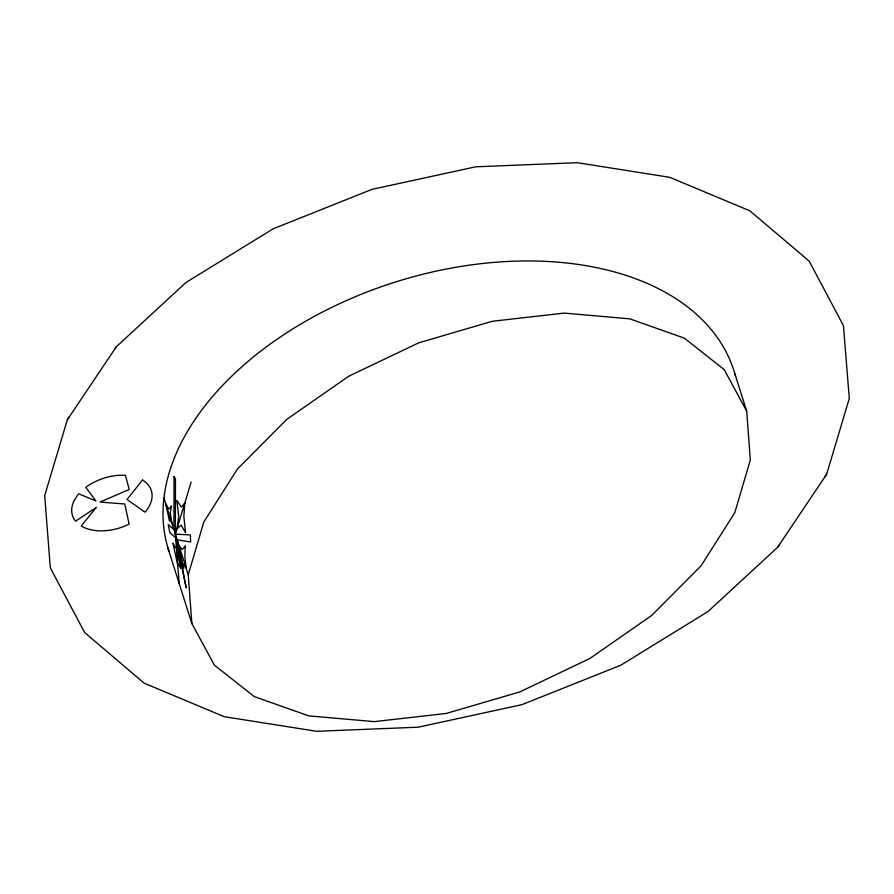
<?xml version="1.0" encoding="UTF-8"?>
<svg xmlns="http://www.w3.org/2000/svg" width="894" height="894" viewBox="0 0 894 894"><rect width="100%" height="100%" fill="white"/><g stroke="black" fill="none" stroke-linecap="round" stroke-linejoin="round"><path stroke-width="1.34" d="M191.864 623.565L188.243 574.764L203.787 522.051L237.413 469.026L286.851 419.297L348.716 376.24L418.794 342.804L492.315 321.27L564.27 313.101L629.756 318.845L684.301 338.111L724.196 369.602L746.713 411.162L750.323 459.963L734.79 512.664L701.153 565.701L651.726 615.43L589.861 658.487L519.772 691.922L446.251 713.457L374.295 721.626L308.821 715.882L254.276 696.605L214.381 665.125L191.864 623.565L167.737 547.385M67.341 419.755L44.7 495.555L50.053 564.628L50.567 568.338L84.606 632.483L144.102 683.15L224.238 716.686L316.711 731.303L418.269 727.191L521.984 704.651L620.805 665.203L707.992 611.541L777.601 547.318L826.659 474.245L849.3 398.445L843.433 325.662L809.394 261.517L806.746 259.048L749.898 210.85L669.762 177.314L577.289 162.697L475.731 166.809L372.016 189.349L273.195 228.797L186.008 282.459L116.399 346.682L67.341 419.755L69.117 417.085M191.137 482.134L175.38 534.154L179.213 583.637M114.957 348.85L116.399 346.682M777.601 547.318L779.043 545.15M824.883 476.915L826.659 474.245M734.879 373.804L746.713 411.162M163.904 497.913L188.243 574.764M168.932 551.252A296.573 187.125 -17.6 0 1 398.143 281.163A296.573 187.125 -17.6 0 1 735.606 376.408M174.028 476.681L173.95 529.617L168.217 524.487L169.815 532.545L175.66 537.775L186.175 587.816L177.168 539.808L190.623 542.032L190.4 534.925L175.38 534.154L175.459 478.86L174.028 476.681M185.203 546.122L184.834 556.515L186.108 568.036L183.706 564.092L183.538 568.55L178.934 545.385L182.208 549.519L185.203 546.122M184.767 503.177L183.862 516.542L185.539 532.757L181.124 525.169L177.012 528.779L178.722 516.397L176.833 500.338L181.348 507.121L184.767 503.177M171.525 506.172L170.251 512.854L171.883 523.091L169.882 519.28L169.48 521.113L165.781 503.825L168.843 509.021L171.525 506.172M178.61 563.589L177.817 565.544L172.978 543.094L175.224 547.664L176.409 547.441L180.711 568.204L178.61 563.589M142.515 480.011L127.026 499.467L144.984 512.206A41.359 26.094 -17.6 0 0 142.515 480.011M96.161 507.513L81.265 526.03A41.359 26.094 -17.6 0 0 129.127 524.107L124.758 503.992L100.061 502.048L129.261 489.454L125.383 475.262A41.359 26.094 -17.6 0 0 85.835 487.353L95.949 500.998L78.795 493.834A41.359 26.094 -17.6 0 0 75.565 521.191L96.161 507.513"/></g></svg>
